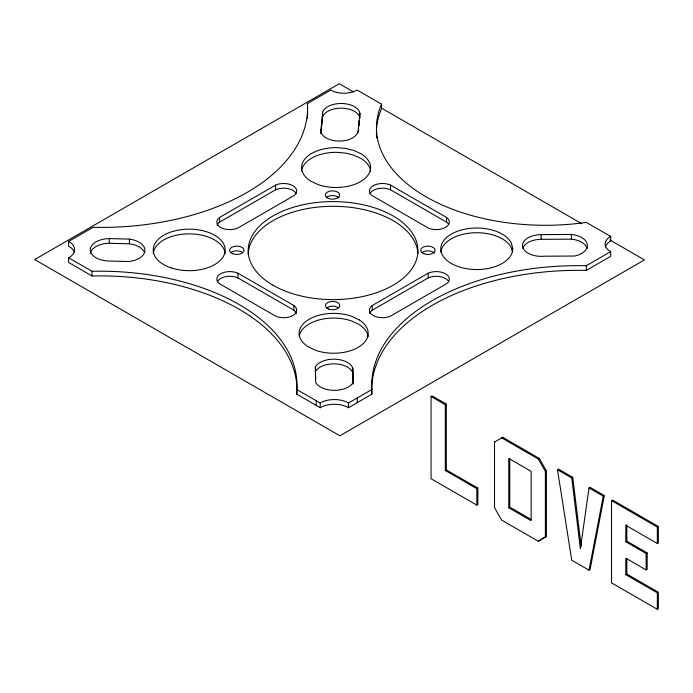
<?xml version="1.0" encoding="UTF-8"?>
<svg xmlns="http://www.w3.org/2000/svg" width="693" height="693" viewBox="0 0 693 693"><rect width="100%" height="100%" fill="white"/><g stroke="black" fill="none" stroke-linecap="round" stroke-linejoin="round"><path stroke-width="1.04" d="M320.686 133.359L322.591 112.188A18.902 10.915 0 0 1 342.065 103.491A18.902 10.915 0 0 1 359.91 113.288L359.91 117.983A18.902 10.915 0 0 0 342.065 108.186A18.902 10.915 0 0 0 322.591 116.892L320.79 133.281M357.909 133.403L359.91 113.288M358.446 131.323L358.662 129.366M359.32 123.319L359.087 125.45L359.087 120.747M557.484 469.733L571.734 560.187L589.024 570.174L590.046 569.585L604.287 495.573L590.046 487.352L589.024 487.941L580.379 548.735L571.734 477.953L557.484 469.733L558.506 469.144L572.747 477.364L581.132 545.997M589.024 570.174L603.274 496.162L604.287 495.573M494.507 442.099L502.65 437.266L539.275 458.411L546.396 470.885L546.396 536.382L538.262 541.233L501.628 520.088L494.507 507.605L494.507 442.099L495.53 441.51M538.262 541.233L546.396 536.382M74.342 252.46A20.14 11.634 0 0 0 71.136 247.773L68.598 246.136L68.598 241.433L93.018 227.339A206.739 119.361 0 0 0 307.432 103.552L330.83 90.038L333.307 91.337A18.702 10.802 0 0 0 356.046 90.696L357.086 90.038L381.505 104.132A168.858 97.488 0 0 0 586.295 222.375L610.715 236.469L610.715 241.173L609.442 241.848A18.702 10.802 0 0 0 605.396 246.933M219.62 217.411L275.58 185.109A13.037 7.528 0 0 1 292.879 185.698A13.037 7.528 0 0 1 293.893 195.677L237.942 227.988A13.037 7.528 0 0 1 220.643 227.399A13.037 7.528 0 0 1 219.62 217.411L219.62 222.115A13.037 7.528 0 0 0 217.039 225.398M219.62 222.115L275.58 189.804A13.037 7.528 0 0 1 296.11 193.486M372.236 305.518L428.187 273.215A13.037 7.528 0 0 1 445.486 273.804A13.037 7.528 0 0 1 446.5 283.784L390.549 316.095A13.037 7.528 0 0 1 373.25 315.506A13.037 7.528 0 0 1 372.236 305.518L372.236 310.221A13.037 7.528 0 0 0 369.646 313.505M372.236 310.221L428.187 277.91A13.037 7.528 0 0 1 448.717 281.592M610.715 251.62L610.715 256.323L586.295 270.417A206.783 119.387 0 0 0 371.864 394.222L348.458 407.735L348.458 403.031L371.864 389.527A206.783 119.387 0 0 1 586.295 265.722L610.715 251.62L608.575 250.294A18.702 10.802 0 0 1 609.442 237.153L610.715 236.469M431.063 396.491L432.077 395.902L446.327 404.123L446.327 469.915L477.858 488.123L477.858 504.573L476.845 505.154L431.063 478.724L431.063 396.491L445.304 404.712L446.327 404.123M502.65 437.266L501.628 437.846L538.262 458.991L545.382 471.465L545.382 536.971M445.304 404.712L445.304 470.504L446.327 469.915M445.304 470.504L476.845 488.712L477.858 488.123M538.262 458.991L539.275 458.411M545.382 471.465L546.396 470.885M508.757 507.752L531.133 520.668L531.133 471.327L508.757 458.411L508.757 507.752L509.771 507.163L531.219 519.542M571.734 477.953L572.747 477.364M611.547 500.632L612.569 500.043L658.35 526.472L658.35 542.922L657.336 543.511L625.796 525.303L625.796 541.744L646.145 553.499L647.158 552.91L647.158 569.351L646.145 569.941L625.796 558.194L625.796 574.644L657.336 592.853L658.35 592.264L658.35 608.714L657.336 609.294L611.547 582.865L611.547 500.632L657.336 527.061L658.35 526.472M625.796 541.744L626.81 541.164L647.158 552.91M625.796 574.644L626.81 574.055L658.35 592.264M348.458 407.735L346.89 406.791A20.14 11.634 0 0 0 322.366 406.531L320.209 407.735L296.812 394.222A197.306 113.912 0 0 0 92.004 275.979L68.598 262.465L68.598 257.77L92.004 271.275A197.306 113.912 0 0 1 296.812 389.527L320.209 403.031L322.366 401.836A20.14 11.634 0 0 1 346.89 402.096L348.458 403.031M68.598 257.77L69.69 257.216A20.14 11.634 0 0 0 71.136 243.078L68.598 241.433M541.146 234.624L571.361 234.451A19.421 11.218 0 0 1 587.317 244.516A19.421 11.218 0 0 1 574.618 256.029L544.403 256.202A18.815 10.863 0 0 1 522.591 246.431A18.815 10.863 0 0 1 541.146 234.624L541.146 239.319A18.815 10.863 0 0 0 522.851 248.155M541.146 239.319L571.361 239.146A19.421 11.218 0 0 1 587.144 248.406M109.286 238.591L129.409 239.102A19.828 11.452 0 0 1 144.915 250.468A19.828 11.452 0 0 1 128.785 261.53L108.662 261.018A19.439 11.218 0 0 1 90.272 249.627A19.439 11.218 0 0 1 109.286 238.591L109.286 243.286A19.439 11.218 0 0 0 90.367 253.378M109.286 243.286L129.409 243.806A19.828 11.452 0 0 1 144.482 252.573M353.291 91.814L339.249 83.706L34.65 259.563L339.865 435.776L644.464 259.918L609.823 239.917M381.375 108.03L581.739 223.7M446.5 217.411A13.037 7.528 0 0 1 445.486 227.399A13.037 7.528 0 0 1 428.187 227.988L372.236 195.677A13.037 7.528 0 0 1 373.25 185.698A13.037 7.528 0 0 1 390.549 185.109L446.5 217.411L446.5 222.115A13.037 7.528 0 0 1 448.137 223.666M370.019 193.486A13.037 7.528 0 0 1 390.549 189.804L446.5 222.115M293.893 305.518A13.037 7.528 0 0 1 292.879 315.506A13.037 7.528 0 0 1 275.58 316.095L219.62 283.784A13.037 7.528 0 0 1 220.643 273.804A13.037 7.528 0 0 1 237.942 273.215L293.893 305.518L293.893 310.221A13.037 7.528 0 0 1 296.474 313.505M217.411 281.592A13.037 7.528 0 0 1 237.942 277.91L293.893 310.221M589.024 487.941L603.274 496.162M512.473 252.079L511.261 247.618A35.967 20.764 0 0 0 472.73 232.848A35.967 20.764 0 0 0 440.852 252.2M352.806 368.269L353.161 382.389A19.707 11.383 0 0 1 334.658 390.341A19.707 11.383 0 0 1 315.757 382.709L315.358 366.926A19.352 11.175 0 0 1 334.996 359.182A19.352 11.175 0 0 1 352.806 368.269L353.084 384.069M315.358 366.926L315.549 378.993M657.336 527.061L657.336 543.511M657.336 592.853L657.336 609.294M646.145 553.499L646.145 569.941M626.81 524.714L626.81 541.164M626.81 558.636L626.81 574.055M586.295 265.722L586.295 270.417M571.361 234.451L571.361 239.146M509.771 458.896L509.771 507.163M476.845 488.712L476.845 505.154M428.187 273.215L428.187 277.91M390.549 185.109L390.549 189.804M381.505 104.132L381.505 108.836A168.858 97.488 0 0 0 376.715 137.907M371.864 389.527L371.864 394.222M357.233 397.964L357.233 402.668M322.591 112.188L322.591 116.892M321.682 120.478L321.682 125.182M320.209 403.031L320.209 407.735M316.19 400.71L316.19 405.414M307.432 103.552L307.432 105.431M296.812 389.527L296.812 394.222M275.58 185.109L275.58 189.804M237.942 273.215L237.942 277.91M129.409 239.102L129.409 243.806M92.004 271.275L92.004 275.979M248.189 254.322A84.892 49.012 0 0 1 332.216 206.289A84.892 49.012 0 0 1 417.888 253.335M326.646 307.978A7.19 4.149 0 0 1 338.037 307.562M153.266 253.551A35.967 20.764 0 0 1 189.484 233.853A35.967 20.764 0 0 1 225.138 253.898M301.62 170.816A34.529 19.932 0 0 1 336.781 152.33L345.686 153.118L353.941 155.206L360.984 158.463A34.529 19.932 0 0 1 370.582 171.639M315.358 371.621A19.352 11.175 0 0 1 334.996 363.877A19.352 11.175 0 0 1 352.806 372.973M307.527 110.291A206.739 119.361 0 0 1 307.337 118.486M299.281 336.079A34.529 19.932 0 0 1 352.235 321.205L359.139 324.558A34.529 19.932 0 0 1 368.113 336.815M326.524 197.401A7.19 4.149 0 0 1 338.955 197.895M421.924 252.65A7.19 4.149 0 0 1 434.355 253.144M230.821 252.65A7.19 4.149 0 0 1 242.212 252.243M357.909 131.523A18.694 10.793 0 0 1 337.664 141.034A18.694 10.793 0 0 1 320.686 129.6M345.686 148.423L336.781 147.635A34.529 19.932 0 0 0 304.444 159.555A34.529 19.932 0 0 0 311.148 181.367L318.182 184.624A34.529 19.932 0 0 0 363.019 180.024A34.529 19.932 0 0 0 360.984 153.759L353.941 150.511L345.686 148.423M359.139 319.854L352.235 316.502A34.529 19.932 0 0 0 307.224 320.469A34.529 19.932 0 0 0 308.16 346.76L315.055 350.104A34.529 19.932 0 0 0 360.074 346.136A34.529 19.932 0 0 0 359.139 319.854M512.716 248.276L511.261 242.914A35.967 20.764 0 0 0 452.953 233.22A35.967 20.764 0 0 0 462.37 267.819A35.967 20.764 0 0 0 512.716 248.276M423.882 253.716A7.19 4.149 0 0 0 435.074 250.554A7.19 4.149 0 0 0 424.731 246.543A7.19 4.149 0 0 0 423.882 253.716M328.482 198.467A7.19 4.149 0 0 0 339.665 195.305A7.19 4.149 0 0 0 329.331 191.285A7.19 4.149 0 0 0 328.482 198.467M232.779 253.716A7.19 4.149 0 0 0 243.971 250.554A7.19 4.149 0 0 0 233.628 246.543A7.19 4.149 0 0 0 232.779 253.716M273.033 285.256A84.892 49.012 0 0 0 415.064 263.288A84.892 49.012 0 0 0 311.096 203.257A84.892 49.012 0 0 0 273.033 285.256M328.603 309.043A7.19 4.149 0 0 0 339.795 305.873A7.19 4.149 0 0 0 329.452 301.862A7.19 4.149 0 0 0 328.603 309.043M170.946 267.819A35.967 20.764 0 0 0 225.156 250.095A35.967 20.764 0 0 0 171.466 231.852A35.967 20.764 0 0 0 170.946 267.819"/></g></svg>
